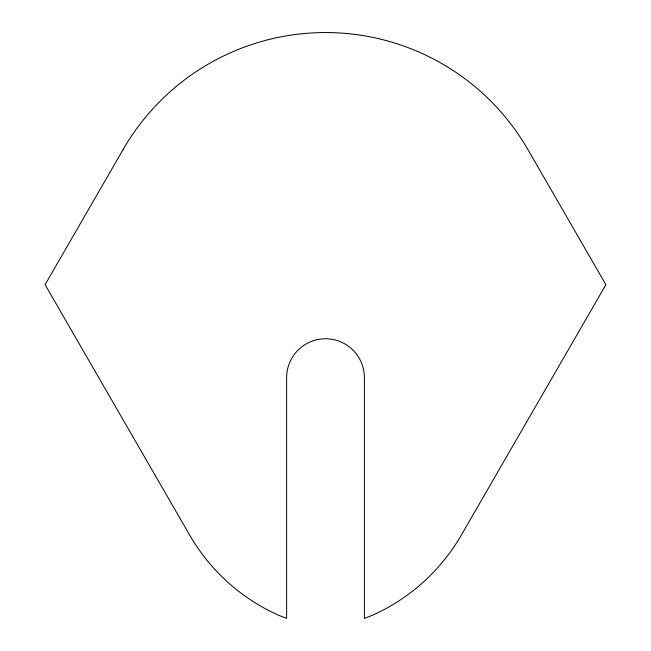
<?xml version="1.0" encoding="UTF-8"?>
<svg xmlns="http://www.w3.org/2000/svg" width="651" height="651" viewBox="0 0 651 651"><rect width="100%" height="100%" fill="white"/><g stroke="black" fill="none" stroke-linecap="round" stroke-linejoin="round"><path stroke-width="0.98" d="M123.242 149.323L45.09 284.682L189.677 535.106A194.022 194.022 0 0 0 278.783 615.341L286.627 618.352L286.627 377.645A38.889 38.889 0 0 1 325.516 338.756A38.889 38.889 0 0 1 364.405 377.645L364.405 618.45L372.217 615.341A194.022 194.022 0 0 0 461.323 535.106L605.91 284.682L527.758 149.323A233.546 233.546 0 0 0 123.242 149.323"/></g></svg>
